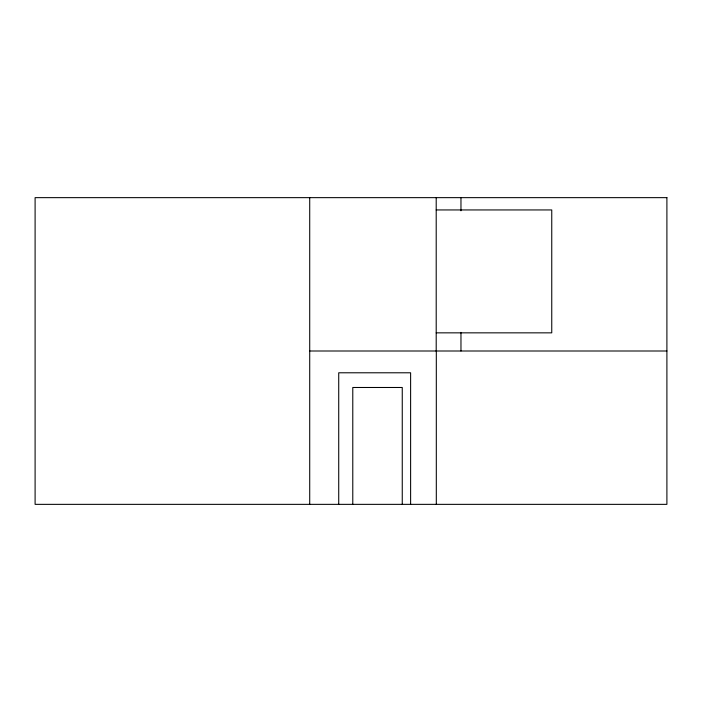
<?xml version="1.0" encoding="UTF-8"?>
<svg xmlns="http://www.w3.org/2000/svg" width="702" height="702" viewBox="0 0 702 702"><rect width="100%" height="100%" fill="white"/><g stroke="black" fill="none" stroke-linecap="round" stroke-linejoin="round"><path stroke-width="1.05" d="M436.205 209.942L551.754 209.942L551.754 332.845L436.205 332.845M309.714 351L666.9 351M460.968 197.648L460.968 210.793M460.968 332.379L460.968 351M436.311 351L436.311 504.352M436.205 197.648L436.205 351M410.617 504.352L410.617 372.788L338.724 372.788L338.724 504.352M402.255 504.352L402.255 387.486L352.781 387.486L352.781 504.352M309.714 197.648L309.714 504.352M666.9 197.648L35.1 197.648L35.1 504.352L666.9 504.352L666.9 197.648"/></g></svg>
